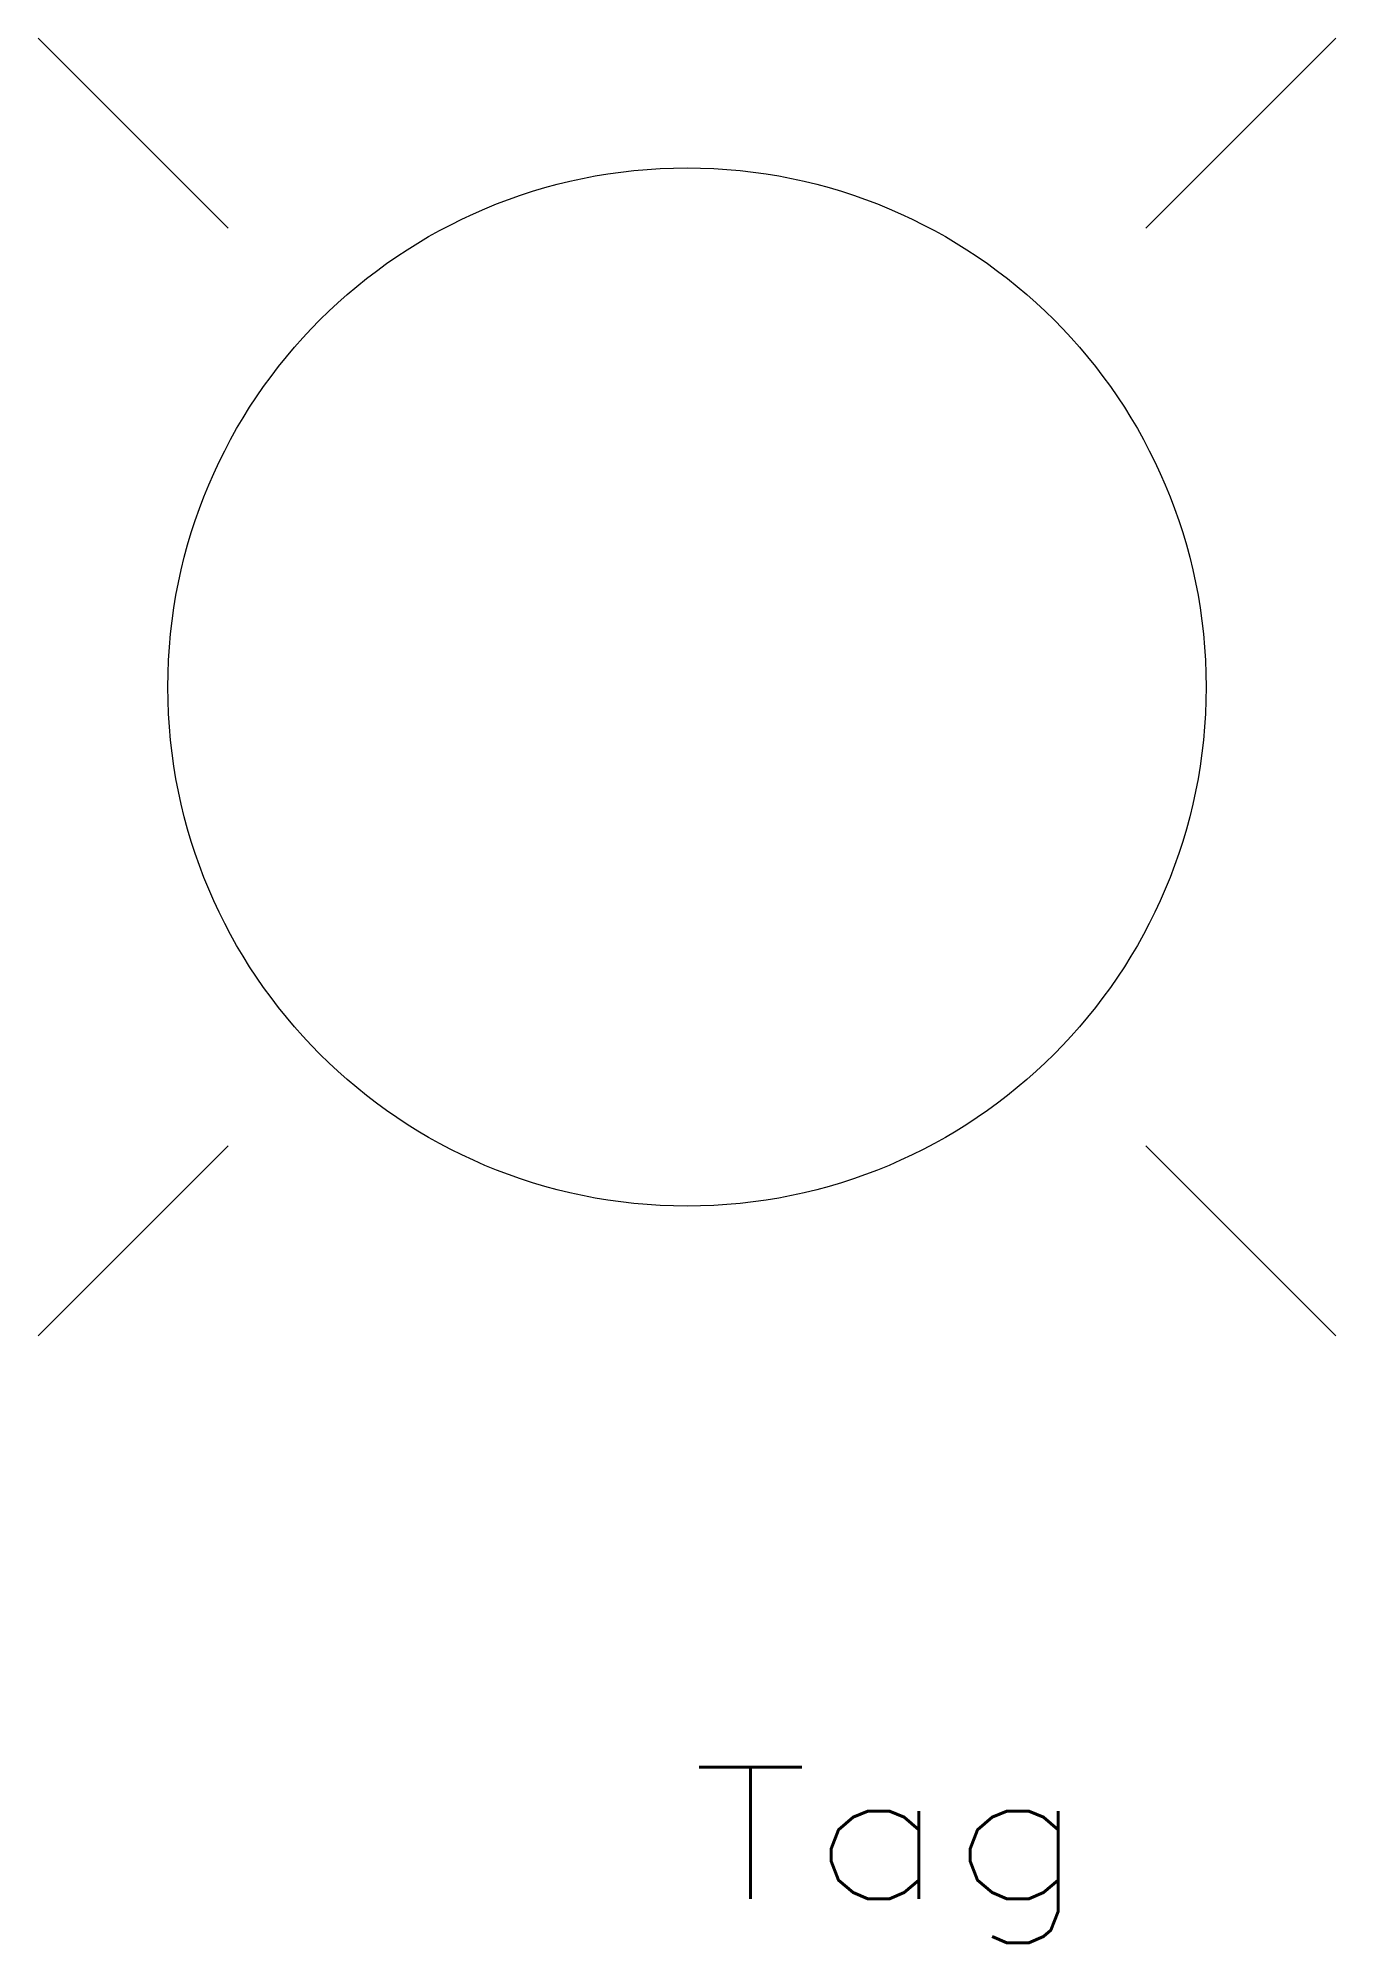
# Model space of a CAD drawing. Header units: inches. Extents: x -6.2 to 6.2, y -12.1 to 6.2.
import ezdxf
from ezdxf.enums import TextEntityAlignment as Align

# ---------------------------------------------------------------- set-up
doc = ezdxf.new("R2010")
doc.units = ezdxf.units.IN
doc.header["$MEASUREMENT"] = 0
doc.layers.get('0').update_dxf_attribs({"lineweight": 0})
doc.styles.add('STANDARD1', font='TXT.SHX')

msp = doc.modelspace()

# ---------------------------------------------------------------- linework, layer by layer
for p, q in [((-6.25, 6.25), (-4.419, 4.419)), ((6.25, 6.25), (4.419, 4.419)), ((-4.419, -4.419), (-6.25, -6.25)), ((4.419, -4.419), (6.25, -6.25))]:
    msp.add_line(p, q)
at = {"lineweight": 0}
msp.add_circle((0, 0), 5, dxfattribs=at)

# ---------------------------------------------------------------- texts
at = {"color": 7, "linetype": 'Continuous', "style": 'STANDARD1', "width": 1.166667}
msp.add_text('Tag', height=1.27, dxfattribs=at).set_placement((0.047, -11.672), (3.857, -11.672), align=Align.FIT)

doc.saveas('drawing.dxf')
